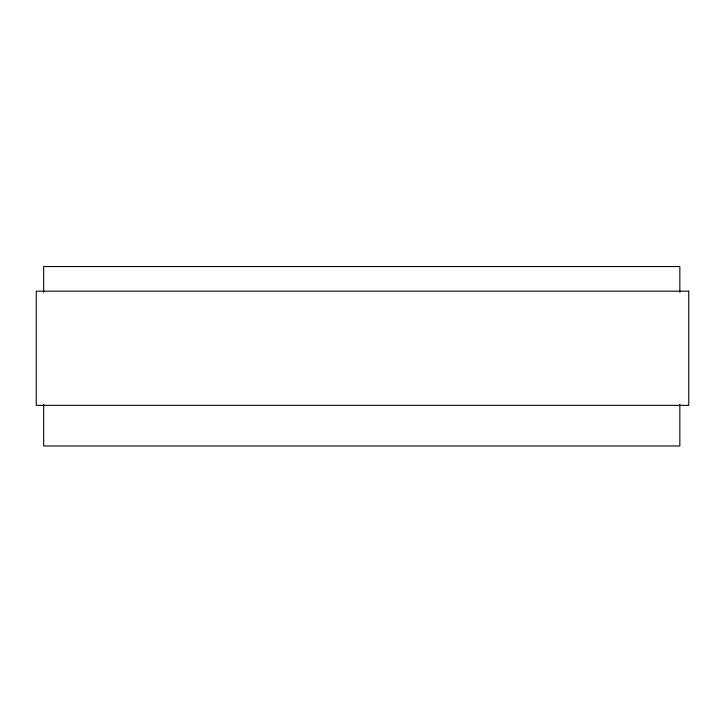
<?xml version="1.0" encoding="UTF-8"?>
<svg xmlns="http://www.w3.org/2000/svg" width="725" height="725" viewBox="0 0 725 725"><rect width="100%" height="100%" fill="white"/><g stroke="black" fill="none" stroke-linecap="round" stroke-linejoin="round"><path stroke-width="1.09" d="M679.842 292.293L679.842 266.537L43.654 266.537L43.654 292.293M679.842 404.441L679.842 445.975L43.654 445.975L43.654 404.441M688.75 291.169L36.25 291.169L36.25 405.357L688.75 405.357L688.75 291.169"/></g></svg>
